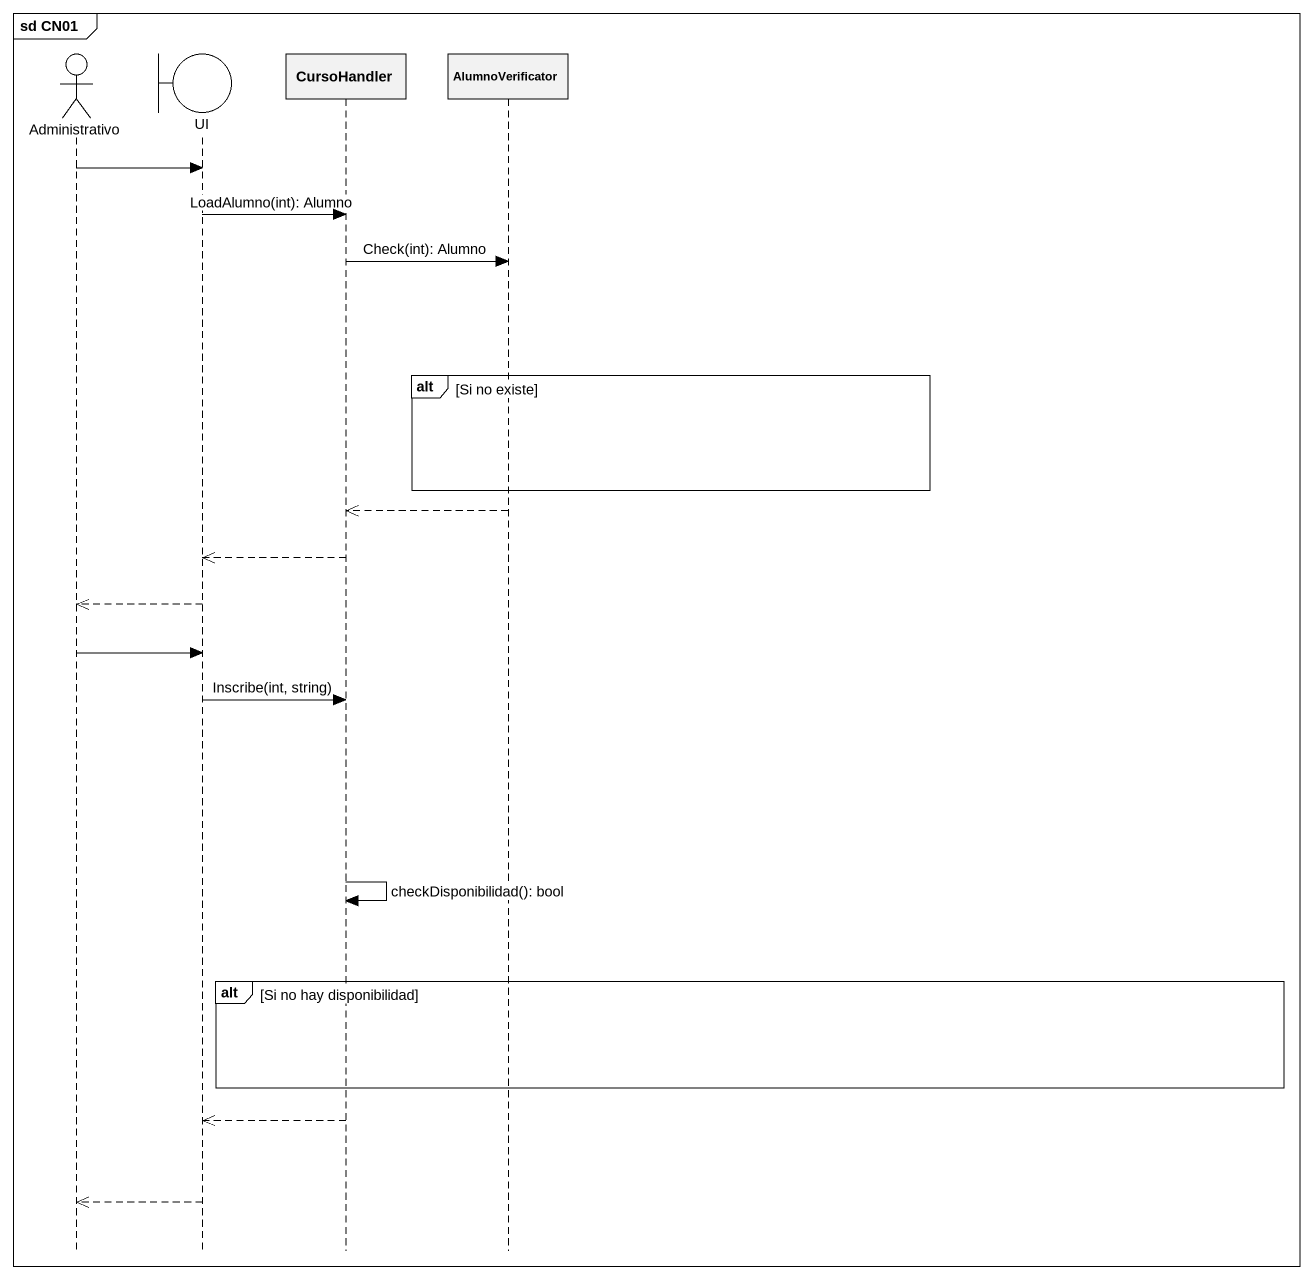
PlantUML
@startuml
mainframe sd CN01
hide footbox
actor Administrativo
boundary UI
participant CursoHandler
participant AlumnoVerificator

Administrativo -> UI
UI -> CursoHandler : LoadAlumno(int): Alumno
CursoHandler -> AlumnoVerificator : Check(int): Alumno
alt Si no existe
end
AlumnoVerificator -->> CursoHandler
CursoHandler -->> UI
UI -->> Administrativo
Administrativo -> UI
UI -> CursoHandler : Inscribe(int, string)
CursoHandler -> CursoHandler : checkDisponibilidad(): bool
alt Si no hay disponibilidad
end
CursoHandler -->> UI
UI -->> Administrativo
@enduml
